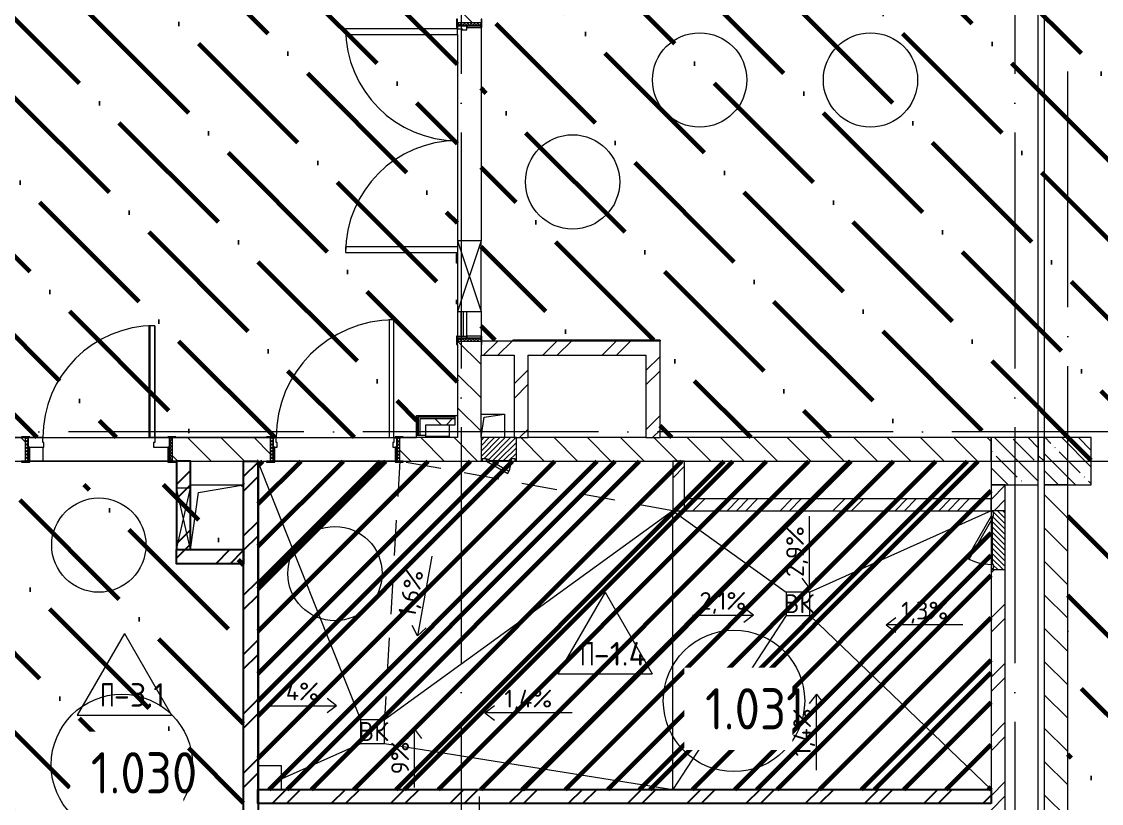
# Model space of a CAD drawing. Header units: millimetres. Extents: x -68946 to 288321, y -402657 to 324925.
# Drawn here: x 117458 to 126624, y 32872 to 39505 of the extents above; entities that cross this region are included whole.
import ezdxf

# ---------------------------------------------------------------- set-up
doc = ezdxf.new("R2010")
doc.units = ezdxf.units.MM
doc.linetypes.add('ADSK_Линия сетки', pattern=[2500, 2000, -250, 0, -250])
doc.linetypes.add('ADSK_Невидимые', pattern=[500, 300, -200])
for name, color, linetype, lineweight in [('3.4) ПТ-11       4 вып', 150, 'Continuous', 60), ('3.4) ПТ-2.15    4 вып', 200, 'Continuous', 60), ('4.4) Обесп. ЧНП-8 4 вып', 152, 'Continuous', 60), ('A-AREA-____-IDEN', 250, 'Continuous', 9), ('A-DETL-____-HDLN', 90, 'ADSK_Невидимые', 9), ('A-DETL-GENF-OTLN', 250, 'Continuous', 5), ('A-DOOR-____-IDEN', 31, 'Continuous', 9), ('A-DOOR-____-MCUT', 250, 'Continuous', 5), ('A-DOOR-____-OTLN', 250, 'Continuous', 5), ('A-DOOR-FRAM-MCUT', 31, 'Continuous', 5), ('A-DOOR-FRAM-OTLN', 31, 'Continuous', 5), ('A-DOOR-GLAZ-MCUT', 31, 'Continuous', 5), ('A-FLOR-____-IDEN', 11, 'Continuous', 9), ('A-FLOR-____-OTLN', 192, 'Continuous', 9), ('A-GENM-____-MCUT', 250, 'Continuous', 25), ('A-GENM-____-OTLN', 250, 'Continuous', 9), ('A-GLAZ-____-IDEN', 152, 'Continuous', 9), ('A-GLAZ-____-OTLN', 250, 'Continuous', 5), ('A-WALL-____-MCUT', 250, 'Continuous', 13), ('A-WALL-____-PATT', 250, 'Continuous', 13), ('A-WALL-FNSH-MCUT', 250, 'Continuous', 13), ('G-____-____-DIMS', 250, 'Continuous', 9), ('G-____-____-TEXT', 250, 'Continuous', 9), ('I-WALL-____-OTLN', 250, 'Continuous', 9), ('S-BEAM-____-OTLN', 12, 'Continuous', 9), ('S-COLS-____-MCUT', 250, 'Continuous', 25), ('S-COLS-____-OTLN', 250, 'Continuous', 9), ('S-GRID-____-OTLN', 250, 'Continuous', 9)]:
    doc.layers.add(name, color=color, linetype=linetype, lineweight=lineweight)
doc.styles.add('ISOCPEUR_1', font='isocpeur.ttf', dxfattribs={"width": 0.9, "height": 250})
doc.styles.add('ISOCPEUR_2', font='isocpeur.ttf', dxfattribs={"height": 160})
doc.styles.add('ISOCPEUR_3', font='isocpeur.ttf', dxfattribs={"height": 250})
doc.styles.add('ISOCPEUR_4', font='isocpeur.ttf', dxfattribs={"height": 300})
pattern_1 = [(45, (12287.9, -7e-12), (-251.4472, 251.4472), []), (45, (12287.9, 381), (-251.4472, 251.4472), [])]
pattern_2 = [(135, (12287.91, -0.0006), (-141.42136, -141.42136), [])]
pattern_3 = [(45, (12287.9, -0.0006), (-251.4472, 251.4472), []), (45, (12287.9, 381), (-251.4472, 251.4472), [])]
pattern_4 = [(135, (12287.91, -0.0006), (-142.5612, -142.5612), []), (135, (12430.48, -0.0006), (-142.5612, -142.5612), [252.016, -50.403, 3.353, -47.05])]
pattern_5 = [(45, (12287.9, -0.0006), (-224.5064, 224.5064), []), (45, (12367.3, -0.0006), (0, 449.0128), []), (45, (12208.54, -0.0006), (0, 449.0128), [])]
pattern_6 = [(45, (125, 0), (-22.6274, 22.6274), [])]

# ---------------------------------------------------------------- blocks, each defined once
blk = doc.blocks.new('Дверь_СКБ_1Ст_Внутренняя - Д-5л_1100x2100h_С_У МГН-41850691-АР1_Маркировочный план 1 этажа С2и3')
at = {"layer": 'A-DOOR-____-OTLN'}
h = blk.add_hatch(dxfattribs=at)
h.set_pattern_fill('FP_14', color=256, style=0, pattern_type=2)
h.set_pattern_definition([(135, (1751.41, 164.685), (-14.14214, -14.14214), []), (225, (1751.41, 164.685), (14.14214, -14.14214), [])])
h.paths.add_polyline_path([(562.5, -100), (562.5, -99.9), (562.5, 100), (537.5, 100), (537.5, -100), (562.5, -100)])
at = {"layer": 'A-DOOR-FRAM-OTLN'}
h = blk.add_hatch(dxfattribs=at)
h.set_pattern_fill('FP_15', color=256, style=0, pattern_type=2)
h.set_pattern_definition([(45, (-371.384, 164.685), (-14.1421, 14.1421), []), (135, (-371.384, 164.685), (-14.1421, -14.1421), [])])
h.paths.add_polyline_path([(-537.5, -100), (-512.5, -99.9), (-512.5, 100), (-537.5, 100), (-537.5, -100)])
at = {"layer": 'A-DOOR-____-MCUT'}
for p, q in [((512.5, 1100), (472.5, 1100)), ((472.5, 1100), (472.5, 100)), ((512.5, 100), (512.5, 1100)), ((472.5, 100), (512.5, 100))]:
    blk.add_line(p, q, dxfattribs=at)
at = {"layer": 'A-DOOR-____-OTLN'}
blk.add_arc((512.5, 100), 1000, 90, 180, dxfattribs=at)
at = {"layer": 'A-DOOR-FRAM-MCUT'}
for p, q in [((-497.5, 108), (-567.5, 108)), ((-567.5, 108), (-567.5, 100)), ((-567.5, 100), (-497.5, 100)), ((-512.5, 100), (-537.5, 100)), ((-537.5, 100), (-537.5, -100)), ((-487.5, 100), (-512.5, 100)), ((-512.5, 100), (-512.5, 20)), ((-512.5, -100), (-512.5, 100)), ((-497.5, 100), (-512.5, 100)), ((-512.5, 100), (-512.5, 99)), ((-512.5, 99), (-497.5, 99)), ((-497.5, 100), (-497.5, 108)), ((-497.5, 99), (-497.5, 100)), ((-487.5, 60), (-487.5, 100)), ((512.5, 100), (512.5, 60)), ((537.5, 100), (512.5, 100)), ((592.5, 108), (522.5, 108)), ((522.5, 108), (522.5, 100)), ((537.5, 100), (522.5, 100)), ((522.5, 100), (522.5, 99)), ((522.5, 100), (592.5, 100)), ((522.5, 99), (537.5, 99)), ((537.5, 20), (537.5, 100)), ((562.5, 100), (537.5, 100)), ((537.5, 100), (537.5, -100)), ((537.5, 99), (537.5, 100)), ((562.5, -100), (562.5, 100)), ((592.5, 100), (592.5, 108)), ((-512.5, 20), (-477.5, 20)), ((-497.5, 20), (-512.5, 20)), ((-512.5, 20), (-512.5, -100)), ((-497.5, -100), (-497.5, 20)), ((-477.5, 60), (-487.5, 60)), ((-477.5, 20), (-477.5, 60)), ((512.5, 60), (502.5, 60)), ((502.5, 60), (502.5, 20)), ((502.5, 20), (537.5, 20)), ((537.5, 20), (522.5, 20)), ((522.5, 20), (522.5, -100)), ((537.5, -100), (537.5, 20)), ((-497.5, -100), (-567.5, -100)), ((-567.5, -100), (-567.5, -108)), ((-567.5, -108), (-497.5, -108)), ((-537.5, -100), (-512.5, -100)), ((-512.5, -100), (-497.5, -100)), ((-497.5, -108), (-497.5, -100)), ((522.5, -100), (537.5, -100)), ((592.5, -100), (522.5, -100)), ((522.5, -100), (522.5, -108)), ((522.5, -108), (592.5, -108)), ((537.5, -100), (562.5, -100)), ((592.5, -108), (592.5, -100))]:
    blk.add_line(p, q, dxfattribs=at)
blk = doc.blocks.new('_Wn_-As_OpeningMEP_floor__Rectangular - _Wn_-As_OpeningMEP_floor__Rectangular-34704940-АР1_Маркировочный план 1 этажа С2и3')
at = {"layer": 'A-DETL-GENF-OTLN', "lineweight": 5}
for p, q in [((-158.7, 258.7), (225, 325)), ((-225, -225), (-158.7, 258.7))]:
    blk.add_line(p, q, dxfattribs=at)
blk = doc.blocks.new('_Wn_-As_OpeningMEP_floor__Rectangular - _Wn_-As_OpeningMEP_floor__Rectangular-32466825-АР1_Маркировочный план 1 этажа С2и3')
at = {"layer": 'A-DETL-GENF-OTLN', "lineweight": 5}
for p, q in [((-99.5, -46.9), (-73.2, 123.2)), ((-73.2, 123.2), (100, 150))]:
    blk.add_line(p, q, dxfattribs=at)
blk = doc.blocks.new('Дверь_СКБ_2Ст_Фрамуга2 - Н_ВВ-18_2700x2600h_Учебные помещения_Фрамуга справа 60 мин_-42055389-АР1_Маркировочный план 1 этажа С2и3')
at = {"layer": 'A-DOOR-____-OTLN'}
h = blk.add_hatch(dxfattribs=at)
h.set_pattern_fill('FP_158', color=256, style=0, pattern_type=2)
h.set_pattern_definition([(135, (951.411, 164.685), (-14.1421, -14.1421), []), (225, (951.411, 164.685), (14.1421, -14.1421), [])])
h.paths.add_polyline_path([(1337.5, 100), (1337.5, -100), (1362.5, -100), (1362.5, 100)])
at = {"layer": 'A-DOOR-FRAM-OTLN'}
h = blk.add_hatch(dxfattribs=at)
h.set_pattern_fill('FP_157', color=256, style=0, pattern_type=2)
h.set_pattern_definition([(45, (-1171.384, 164.685), (-14.1421, 14.1421), []), (135, (-1171.384, 164.685), (-14.1421, -14.1421), [])])
h.paths.add_polyline_path([(-1337.5, 83.1), (-1337.5, -100), (-1312.5, -100), (-1312.5, 100), (-1337.5, 100)])
at = {"layer": 'A-DOOR-____-MCUT'}
for p, q in [((-587.5, 1050), (-587.5, 100)), ((-537.5, 1050), (-587.5, 1050)), ((-537.5, 100), (-537.5, 1050)), ((1312.5, 1050), (1262.5, 1050)), ((1262.5, 1050), (1262.5, 100)), ((1312.5, 100), (1312.5, 1050)), ((1262.5, 100), (1312.5, 100))]:
    blk.add_line(p, q, dxfattribs=at)
at = {"layer": 'A-DOOR-____-OTLN'}
for centre, start, end in [((-587.5, 100), 0, 90), ((1312.5, 100), 90, 180)]:
    blk.add_arc(centre, 950, start, end, dxfattribs=at)
at = {"layer": 'A-DOOR-FRAM-MCUT'}
for p, q in [((-1297.5, 108), (-1367.5, 108)), ((-1367.5, 108), (-1367.5, 100)), ((-1367.5, 100), (-1297.5, 100)), ((-1312.5, 100), (-1337.5, 100)), ((-1337.5, 100), (-1337.5, -100)), ((-1312.5, 100), (-1312.5, 20)), ((-1087.5, 100), (-1312.5, 100)), ((-1312.5, -100), (-1312.5, 100)), ((-1297.5, 100), (-1297.5, 108)), ((-1297.5, 100), (-1297.5, 20)), ((-677.5, 100), (-677.5, 108)), ((-677.5, 108), (-607.5, 108)), ((-667.5, 108), (-597.5, 108)), ((-667.5, 100), (-667.5, 108)), ((-607.5, 108), (-607.5, 100)), ((-597.5, 108), (-597.5, 100)), ((1312.5, 100), (1312.5, 60)), ((1337.5, 100), (1312.5, 100)), ((1392.5, 108), (1322.5, 108)), ((1322.5, 108), (1322.5, 100)), ((1322.5, 100), (1392.5, 100)), ((1337.5, 20), (1337.5, 100)), ((1362.5, 100), (1337.5, 100)), ((1337.5, 100), (1337.5, -100)), ((1362.5, -100), (1362.5, 100)), ((1392.5, 100), (1392.5, 108)), ((-1312.5, 20), (-1087.5, 20)), ((-1297.5, 20), (-1312.5, 20)), ((-1312.5, 20), (-1312.5, -100)), ((-1297.5, -100), (-1297.5, 20)), ((1312.5, 60), (1302.5, 60)), ((1302.5, 60), (1302.5, 20)), ((1302.5, 20), (1337.5, 20)), ((1337.5, 20), (1322.5, 20)), ((1322.5, 20), (1322.5, -100)), ((1337.5, -100), (1337.5, 20)), ((-1297.5, -100), (-1367.5, -100)), ((-1367.5, -100), (-1367.5, -108)), ((-1367.5, -108), (-1297.5, -108)), ((-1337.5, -100), (-1312.5, -100)), ((-1312.5, -100), (-1297.5, -100)), ((-1297.5, -108), (-1297.5, -100)), ((1322.5, -100), (1337.5, -100)), ((1392.5, -100), (1322.5, -100)), ((1322.5, -100), (1322.5, -108)), ((1322.5, -108), (1392.5, -108)), ((1337.5, -100), (1362.5, -100)), ((1392.5, -108), (1392.5, -100))]:
    blk.add_line(p, q, dxfattribs=at)
at = {"layer": 'A-DOOR-GLAZ-MCUT'}
for p, q in [((-1297.5, 70), (-1087.5, 70)), ((-1297.5, 50), (-1087.5, 50))]:
    blk.add_line(p, q, dxfattribs=at)
blk = doc.blocks.new('ASML_АР_ЭП_Уголок - ЭП_Уголок-36943830-АР1_Маркировочный план 1 этажа С2и3')
at = {"layer": 'S-BEAM-____-OTLN', "lineweight": 5}
for p, q in [((-625, 0), (-625, 6)), ((-625, 0), (625, 0)), ((625, 6), (625, 0))]:
    blk.add_line(p, q, dxfattribs=at)
blk = doc.blocks.new('_Wn_-As_OpeningMEP_wall__Rectangular - _Wn_-As_OpeningMEP_wall__Rectangular-40873427-АР1_Маркировочный план 1 этажа С2и3')
at = {"layer": 'A-DETL-GENF-OTLN', "lineweight": 5}
for p, q in [((260, -60), (-260, 60)), ((260, 60), (-260, -60)), ((-260, 60), (-260, -60)), ((260, 60), (-260, 60)), ((-260, 60), (-260, -60)), ((260, -60), (260, 60)), ((260, -60), (260, 60)), ((-260, -60), (260, -60))]:
    blk.add_line(p, q, dxfattribs=at)
blk = doc.blocks.new('_Wn_-As_OpeningMEP_wall__Rectangular - _Wn_-As_OpeningMEP_wall__Rectangular-35710610-АР1_Маркировочный план 1 этажа С2и3')
at = {"layer": 'A-DETL-GENF-OTLN', "lineweight": 5}
for p, q in [((300, -100), (-300, 100)), ((300, 100), (-300, -100)), ((-300, 100), (-300, -100)), ((300, 100), (-300, 100)), ((-300, 100), (-300, -100)), ((300, -100), (300, 100)), ((300, -100), (300, 100)), ((-300, -100), (300, -100))]:
    blk.add_line(p, q, dxfattribs=at)
blk = doc.blocks.new('Дверь_СКБ_1Ст_Фрамуга1 - Н_ВВ-25_1250x2600h_Дверь для буллинга-42567697-АР1_Маркировочный план 1 этажа С2и3')
at = {"layer": 'A-DOOR-____-OTLN'}
h = blk.add_hatch(dxfattribs=at)
h.set_pattern_fill('FP_10', color=256, style=0, pattern_type=2)
h.set_pattern_definition([(135, (1676.41, 164.685), (-14.14214, -14.14214), []), (225, (1676.41, 164.685), (14.14214, -14.14214), [])])
h.paths.add_polyline_path([(629.8, -100), (637.5, -100), (637.5, 100), (612.5, 100), (612.5, -100)])
at = {"layer": 'A-DOOR-FRAM-OTLN'}
h = blk.add_hatch(dxfattribs=at)
h.set_pattern_fill('FP_11', color=256, style=0, pattern_type=2)
h.set_pattern_definition([(45, (-446.384, 164.685), (-14.1421, 14.1421), []), (135, (-446.384, 164.685), (-14.1421, -14.1421), [])])
h.paths.add_polyline_path([(-587.5, -100), (-587.5, 100), (-612.5, 100), (-612.5, -100)])
at = {"layer": 'A-DOOR-____-MCUT'}
for p, q in [((487.5, 1050), (437.5, 1050)), ((437.5, 1050), (437.5, 100)), ((487.5, 1050), (447.5, 1050)), ((447.5, 100), (447.5, 1050)), ((487.5, 100), (487.5, 1050)), ((487.5, 1050), (487.5, 100)), ((437.5, 100), (487.5, 100)), ((487.5, 100), (447.5, 100))]:
    blk.add_line(p, q, dxfattribs=at)
at = {"layer": 'A-DOOR-____-OTLN'}
blk.add_arc((487.5, 100), 950, 90, 180, dxfattribs=at)
at = {"layer": 'A-DOOR-FRAM-MCUT'}
for p, q in [((-572.5, 108), (-642.5, 108)), ((-642.5, 108), (-642.5, 100)), ((-642.5, 100), (-572.5, 100)), ((-587.5, 100), (-612.5, 100)), ((-612.5, 100), (-612.5, -100)), ((-462.5, 100), (-587.5, 100)), ((-587.5, 100), (-587.5, 20)), ((-587.5, -100), (-587.5, 100)), ((-572.5, 100), (-572.5, 108)), ((-462.5, 60), (-462.5, 100)), ((487.5, 100), (487.5, 60)), ((612.5, 100), (487.5, 100)), ((667.5, 108), (597.5, 108)), ((597.5, 108), (597.5, 100)), ((597.5, 100), (667.5, 100)), ((612.5, 20), (612.5, 100)), ((637.5, 100), (612.5, 100)), ((612.5, 100), (612.5, -100)), ((637.5, -100), (637.5, 100)), ((667.5, 100), (667.5, 108)), ((-587.5, 20), (-452.5, 20)), ((-572.5, 20), (-587.5, 20)), ((-587.5, 20), (-587.5, -100)), ((-572.5, -100), (-572.5, 20)), ((-452.5, 60), (-462.5, 60)), ((-452.5, 20), (-452.5, 60)), ((487.5, 60), (477.5, 60)), ((477.5, 60), (477.5, 20)), ((477.5, 20), (612.5, 20)), ((612.5, 20), (597.5, 20)), ((597.5, 20), (597.5, -100)), ((612.5, -100), (612.5, 20)), ((-572.5, -100), (-642.5, -100)), ((-642.5, -100), (-642.5, -108)), ((-642.5, -108), (-572.5, -108)), ((-612.5, -100), (-587.5, -100)), ((-587.5, -100), (-572.5, -100)), ((-572.5, -108), (-572.5, -100)), ((597.5, -100), (612.5, -100)), ((667.5, -100), (597.5, -100)), ((597.5, -100), (597.5, -108)), ((597.5, -108), (667.5, -108)), ((612.5, -100), (637.5, -100)), ((667.5, -108), (667.5, -100))]:
    blk.add_line(p, q, dxfattribs=at)
blk = doc.blocks.new('АР_Люк - ЛРС_ВК_300х400_внутренний_RAL 9003-42726939-АР1_Маркировочный план 1 этажа С2и3')
at = {"layer": 'A-DOOR-____-OTLN'}
h = blk.add_hatch(dxfattribs=at)
h.set_pattern_fill('FP_148', color=256, style=0, pattern_type=2)
h.set_pattern_definition(pattern_6)
h.paths.add_polyline_path([(20, 100), (20, 80), (-15, 80), (-15, 100), (-25, 99.9), (-25, -100), (275, -100), (275, 100), (265, 99.9), (265, 80), (230, 80), (230, 99.9), (220, 82.7), (190, 100), (38.1, 100)])
at = {"layer": 'A-DETL-GENF-OTLN', "lineweight": 5}
for p, q in [((275, 100), (-25, 100)), ((-25, 100), (-25, -100)), ((275, -100), (275, 100)), ((-25, -100), (275, -100))]:
    blk.add_line(p, q, dxfattribs=at)
at = {"layer": 'A-DOOR-____-MCUT', "lineweight": 5}
for p, q in [((48.1, 205), (38.1, 187.7)), ((38.1, 187.7), (220, 82.7)), ((230, 100), (48.1, 205)), ((20, 100), (-15, 100)), ((-15, 100), (-15, 80)), ((20, 80), (20, 100)), ((220, 82.7), (230, 100)), ((265, 100), (230, 100)), ((230, 100), (230, 80)), ((265, 80), (265, 100)), ((-15, 80), (20, 80)), ((230, 80), (265, 80))]:
    blk.add_line(p, q, dxfattribs=at)
blk.add_arc((230, 100), 210, 150, 180, dxfattribs=at)
at = {"layer": 'A-DOOR-____-OTLN'}
blk.add_line((230, 100), (48.1, 205), dxfattribs=at)
blk = doc.blocks.new('ASML_АР_Отделка Люка - ВО Отделка люков_Грунтовка 0_Шпатлевка 0_Окраска 0_0-42467640-АР1_Маркировочный план 1 этажа С2и3')
at = {"layer": 'A-GENM-____-MCUT', "lineweight": 5}
for p, q in [((-140, 3), (-150, 3)), ((-150, 3), (-150, 0)), ((65, 3), (-105, 3)), ((150, 3), (140, 3)), ((150, 0), (150, 3)), ((-150, 0), (-140, 0)), ((-105, 0), (70.2, 0)), ((103.3, 0), (105, 0)), ((140, 0), (150, 0))]:
    blk.add_line(p, q, dxfattribs=at)
blk = doc.blocks.new('АР_Люк - ЛРС_ВК_500х400_наружный_NCS S 1000-N-42727084-АР1_Маркировочный план 1 этажа С2и3')
at = {"layer": 'A-DOOR-____-OTLN'}
h = blk.add_hatch(dxfattribs=at)
h.set_pattern_fill('FP_148', color=256, style=0, pattern_type=2)
h.set_pattern_definition(pattern_6)
h.paths.add_polyline_path([(-125, -60), (375, -60), (374.9, 60), (365, 60), (365, 40), (330, 40), (330, 60), (320, 42.7), (290, 60), (-80, 60), (-80, 40), (-115, 40), (-115, 60), (-125, 60), (-125, 40)])
at = {"layer": 'A-DETL-GENF-OTLN', "lineweight": 5}
for p, q in [((375, 60), (-125, 60)), ((-125, 60), (-125, -60)), ((375, -60), (375, 60)), ((-125, -60), (375, -60))]:
    blk.add_line(p, q, dxfattribs=at)
at = {"layer": 'A-DOOR-____-MCUT', "lineweight": 5}
for p, q in [((-25.1, 265), (-35.1, 247.7)), ((-35.1, 247.7), (320, 42.7)), ((330, 60), (-25.1, 265)), ((-80, 60), (-115, 60)), ((-115, 60), (-115, 40)), ((-115, 40), (-80, 40)), ((-80, 40), (-80, 60)), ((320, 42.7), (330, 60)), ((365, 60), (330, 60)), ((330, 60), (330, 40)), ((330, 40), (365, 40)), ((365, 40), (365, 60))]:
    blk.add_line(p, q, dxfattribs=at)
blk.add_arc((330, 60), 410, 150, 180, dxfattribs=at)
at = {"layer": 'A-DOOR-____-OTLN'}
blk.add_line((330, 60), (-25.1, 265), dxfattribs=at)
blk = doc.blocks.new('ASML_АР_Отделка Люка - ВО Отделка люков_Грунтовка 0_Шпатлевка 0_Окраска 0_0-42722003-АР1_Маркировочный план 1 этажа С2и3')
at = {"layer": 'A-GENM-____-MCUT', "lineweight": 5}
for p, q in [((-240, 3), (-250, 3)), ((-250, 3), (-250, 0)), ((177.1, 3), (-205, 3)), ((205, 3), (201, 3)), ((250, 3), (240, 3)), ((250, 0), (250, 3)), ((-250, 0), (-240, 0)), ((-205, 0), (182.3, 0)), ((199.2, 0), (205, 0)), ((240, 0), (250, 0))]:
    blk.add_line(p, q, dxfattribs=at)
blk = doc.blocks.new('AAR_СКБ_Марка_Помещения_мал - Номер-28977439-АР1_Маркировочный план 1 этажа С2и3')
at = {"layer": 'A-AREA-____-IDEN'}
blk.add_circle((-0.028, 0), 3, dxfattribs=at)
blk = doc.blocks.new('AAR_СКБ_Марка_Перекрытия - Марка пола-17325028-АР1_Маркировочный план 1 этажа С2и3')
at = {"layer": 'A-FLOR-____-IDEN'}
for p, q in [((0, 6.932), (-4.002, 0)), ((0, 6.932), (4.002, 0)), ((-4.002, 0), (4.002, 0))]:
    blk.add_line(p, q, dxfattribs=at)
blk = doc.blocks.new('ADSK_Марка_Дверь - Типоразмер_ADSK_Марка-30565456-АР1_Маркировочный план 1 этажа С2и3')
at = {"layer": 'A-DOOR-____-IDEN'}
blk.add_circle((0, 0), 4, dxfattribs=at)

msp = doc.modelspace()

# ---------------------------------------------------------------- hatches: boundary and pattern name
h = msp.add_hatch()
h.set_pattern_fill('FP_4', color=256, style=0, pattern_type=2)
h.set_pattern_definition(pattern_1)
h.paths.add_polyline_path([(118892.9138, 34904.9409), (118892.9138, 35774.9409), (118772.9138, 35774.9409), (118772.9138, 34904.9409)])
h = msp.add_hatch()
h.set_pattern_fill('FP_4', color=256, style=0, pattern_type=2)
h.set_pattern_definition(pattern_1)
h.paths.add_polyline_path([(119342.9138, 26225.0006), (119462.9138, 26225.0006), (119462.9138, 30000), (119342.9138, 30000), (119342.9138, 26245.0006)])
h.paths.add_polyline_path([(119342.9138, 31100), (119462.9138, 31100), (119462.9138, 35774.9409), (119342.9138, 35774.9409), (119342.9138, 31106.3392)])
h = msp.add_hatch()
h.set_pattern_fill('FP_4', color=256, style=0, pattern_type=2)
h.set_pattern_definition(pattern_3)
h.paths.add_polyline_path([(119342.9138, 26225), (119462.9138, 26225), (119462.9138, 29999.9994), (119342.9138, 29999.9994), (119342.9138, 26499.328)])
h.paths.add_polyline_path([(119462.9138, 31099.9994), (119462.9138, 35774.9403), (119342.9138, 35774.9403), (119342.9138, 31099.9994)])
h = msp.add_hatch()
h.set_pattern_fill('FP_4', color=256, style=0, pattern_type=2)
h.set_pattern_definition(pattern_1)
h.paths.add_polyline_path([(119342.9138, 34904.9409), (119342.9138, 35024.9409), (118892.9138, 35024.9409), (118892.9138, 34904.9409)])
h = msp.add_hatch()
h.set_pattern_fill('FP_4', color=256, style=0, pattern_type=2)
h.set_pattern_definition([(45, (12288.03, 3.4), (-251.4472, 251.4472), []), (45, (12288.03, 384.4), (-251.4472, 251.4472), [])])
h.paths.add_polyline_path([(125420.6975, 32873.3883), (125688.0339, 32873.3883), (125688.0339, 32993.3883), (119463.0333, 32993.3883), (119463.0333, 32873.3883), (124049.7765, 32873.3883)])
at = {"layer": '3.4) ПТ-11       4 вып'}
h = msp.add_hatch(dxfattribs=at)
h.set_pattern_fill('ANSI31', color=256, scale=222)
h.paths.add_polyline_path([(119467.2118, 32989.9994), (125687.8919, 32989.9994), (125687.8919, 35774.9403), (119467.2118, 35774.9403)])
at = {"layer": '3.4) ПТ-2.15    4 вып'}
h = msp.add_hatch(dxfattribs=at)
h.set_pattern_fill('ANSI36', color=256, scale=150, angle=90)
h.paths.add_polyline_path([(130987.8919, 45325), (148787.9138, 45325), (148787.9138, 49050.0006), (127612.9138, 49050.0006), (127612.9138, 45525), (124352.9138, 45525), (124352.9138, 43325.1926), (127612.9138, 43325.1926), (127612.9138, 39775.023), (121357.9147, 39775.023), (121357.9147, 36800.9403), (122877.9144, 36800.9403), (122877.9144, 35974.9403), (126337.9144, 35974.9403), (126337.9144, 24349.9994), (130987.8919, 24349.9994), (130987.8919, 34875), (130607.9138, 34875), (130607.9138, 36475), (130987.8919, 36475), (130987.8919, 39775.023)])
h = msp.add_hatch(dxfattribs=at)
h.set_pattern_fill('ANSI36', color=256, scale=150, angle=90)
h.paths.add_polyline_path([(121157.9147, 39775.023), (99987.9138, 39775.023), (99987.9138, 36424.9994), (109188.0332, 36424.9994), (109188.0332, 36424.9403), (109187.8919, 36424.9403), (109187.8919, 35775), (111757.9138, 35775), (111757.9138, 36424.9403), (113567.9138, 36424.9403), (113567.9138, 36099.9994), (117187.9144, 36099.9994), (117187.9144, 35974.9403), (120812.9147, 35974.9403), (120812.9147, 36159.9403), (121157.9147, 36159.9403), (121157.9147, 36424.9403)])
h = msp.add_hatch(dxfattribs=at)
h.set_pattern_fill('ANSI36', color=256, scale=150, angle=90)
h.paths.add_polyline_path([(119342.9138, 35574.9994), (117187.9144, 35574.9994), (117187.9144, 26225), (119342.9138, 26225)])
at = {"layer": '4.4) Обесп. ЧНП-8 4 вып'}
h = msp.add_hatch(dxfattribs=at)
h.set_pattern_fill('ANSI31', color=256, scale=80)
h.paths.add_polyline_path([(119467.2118, 32989.9994), (125687.8919, 32989.9994), (125687.8919, 35774.9403), (119467.2118, 35774.9403)])
at = {"layer": 'A-WALL-____-PATT', "lineweight": 15, "true_color": 0x000000}
h = msp.add_hatch(dxfattribs=at)
h.set_pattern_fill('FP_2', color=18, style=0, pattern_type=2)
h.set_pattern_definition(pattern_2)
h.paths.add_polyline_path([(121357.4301, 35974.9403), (121357.9147, 35974.9696), (121357.9147, 36794.9403), (121157.9147, 36794.9403), (121157.9147, 35974.9403)])
h.paths.add_polyline_path([(121237.9147, 39494.9403), (121357.9147, 39494.9403), (121357.8978, 39774.9994), (121157.9147, 39774.9661), (121157.9147, 39494.9403)])
h = msp.add_hatch(dxfattribs=at)
h.set_pattern_fill('FP_4', color=18, style=0, pattern_type=2)
h.set_pattern_definition(pattern_3)
h.paths.add_polyline_path([(121357.9147, 36674.9403), (122757.9144, 36674.9403), (122757.9144, 36794.9403), (121365.9147, 36794.9403), (121365.9147, 36764.9403), (121357.9147, 36764.9403), (121357.9147, 36749.5836)])
h = msp.add_hatch(dxfattribs=at)
h.set_pattern_fill('FP_4', color=18, style=0, pattern_type=2)
h.set_pattern_definition(pattern_3)
h.paths.add_polyline_path([(122877.9144, 35974.9403), (122877.9144, 36794.9403), (122757.9144, 36794.9403), (122757.9144, 35974.9403)])
h = msp.add_hatch(dxfattribs=at)
h.set_pattern_fill('FP_4', color=18, style=0, pattern_type=2)
h.set_pattern_definition(pattern_3)
h.paths.add_polyline_path([(121757.9144, 35974.9403), (121757.9144, 36674.9403), (121637.9144, 36674.9403), (121637.9144, 35974.9403), (121657.9147, 35974.9403)])
h = msp.add_hatch(dxfattribs=at)
h.set_pattern_fill('FP_83', color=18, style=0, pattern_type=2)
h.set_pattern_definition([(45, (12287.91, -0.0006), (-141.42136, 141.42136), []), (135, (12287.91, -0.0006), (-141.42136, -141.42136), [])])
h.paths.add_polyline_path([(121087.9138, 36084.9403), (121137.9147, 36084.9403), (121137.9147, 36134.9403), (120887.9147, 36134.9403), (120887.9147, 36084.9405)])
h = msp.add_hatch(dxfattribs=at)
h.set_pattern_fill('FP_2', color=18, style=0, pattern_type=2)
h.set_pattern_definition(pattern_2)
h.paths.add_polyline_path([(118892.9138, 35774.9403), (119567.9597, 35775), (119567.9597, 35974.9403), (118737.9138, 35974.9403), (118737.9138, 35774.9403), (118772.9138, 35774.9403)])
h.paths.add_polyline_path([(117387.9144, 35774.9403), (117487.9138, 35774.9403), (117487.9138, 35974.9403), (117387.8919, 35974.9403), (117387.8919, 35774.9403)])
h.paths.add_polyline_path([(126137.8919, 35774.9403), (126137.8919, 35974.9403), (126087.8919, 35974.9403), (126087.8919, 35774.9403), (126119.4701, 35774.9403)])
h.paths.add_polyline_path([(125444.5413, 35774.9403), (125687.8919, 35774.9403), (125687.8919, 35974.9403), (121657.9147, 35974.9403), (121657.9147, 35774.9403), (125212.8919, 35774.9403)])
h.paths.add_polyline_path([(120857.3518, 35774.9403), (121357.9147, 35775), (121357.4301, 35974.9403), (120667.9597, 35974.9403), (120668.2887, 35774.9403), (120808.5414, 35774.9403)])
h = msp.add_hatch(dxfattribs=at)
h.set_pattern_fill('FP_4', color=18, style=0, pattern_type=2)
h.set_pattern_definition(pattern_3)
h.paths.add_polyline_path([(118892.9138, 34904.9403), (118892.8876, 35024.9403), (118772.9138, 35024.9403), (118772.9138, 34904.9403), (118787.1507, 34904.9403)])
h.paths.add_polyline_path([(118892.9138, 35544.9403), (118892.9138, 35774.9403), (118772.9138, 35774.9403), (118772.9138, 35544.9403), (118871.8196, 35544.9403)])
h = msp.add_hatch(dxfattribs=at)
h.set_pattern_fill('FP_5', color=18, style=0, pattern_type=2)
h.set_pattern_definition(pattern_5)
h.paths.add_polyline_path([(122984.4066, 35354.9403), (123084.4066, 35354.9403), (123084.4066, 35774.9403), (122984.4066, 35774.9403)])
h = msp.add_hatch(dxfattribs=at)
h.set_pattern_fill('FP_4', color=18, style=0, pattern_type=2)
h.set_pattern_definition(pattern_3)
h.paths.add_polyline_path([(125807.9144, 19424.9994), (125807.9144, 22424.9994), (125687.9144, 22424.9994), (125687.9144, 19424.9994)])
h.paths.add_polyline_path([(125687.9144, 22824.9994), (125807.9143, 22825), (125807.9144, 23664.9994), (125687.9144, 23664.9994), (125687.9144, 22953.0468)])
h.paths.add_polyline_path([(125687.9144, 24164.9994), (125807.9144, 24164.9994), (125807.9144, 27624.9994), (125687.9144, 27624.9994), (125687.9144, 24779.9994)])
h.paths.add_polyline_path([(125687.9144, 28524.9994), (125807.9144, 28524.9994), (125807.9144, 32324.9994), (125687.9144, 32324.9678), (125687.9144, 28559.9994)])
h.paths.add_polyline_path([(125756.261, 32724.9994), (125807.9144, 32724.9994), (125807.9144, 34855), (125687.9144, 34855), (125687.9144, 32724.9994), (125725.2662, 32724.9994)])
h.paths.add_polyline_path([(125697.9144, 35355), (125807.9144, 35355), (125807.9141, 35574.9994), (125687.9144, 35574.9994), (125687.9144, 35355), (125694.9144, 35355)])
h = msp.add_hatch(dxfattribs=at)
h.set_pattern_fill('FP_2', color=18, style=0, pattern_type=2)
h.set_pattern_definition(pattern_2)
h.paths.add_polyline_path([(126330.9144, 19924.9994), (126337.9144, 19924.9994), (126337.9144, 22424.9994), (126137.9144, 22424.9994), (126137.9144, 19924.9994), (126327.9144, 19924.9994)])
h.paths.add_polyline_path([(126276.3634, 22824.9994), (126337.9144, 22824.9994), (126337.9144, 28124.9993), (126137.9144, 28124.9994), (126137.9144, 22824.9994)])
h.paths.add_polyline_path([(126337.9144, 28524.9994), (126337.9144, 31824.9403), (126137.9144, 31824.9403), (126137.9144, 28524.9994), (126312.4387, 28524.9994)])
h.paths.add_polyline_path([(126137.9144, 32724.9994), (126337.9144, 32724.9994), (126337.9144, 35574.9994), (126137.9144, 35574.9994), (126137.9144, 33216.6433)])
h = msp.add_hatch(dxfattribs=at)
h.set_pattern_fill('FP_5', color=18, style=0, pattern_type=2)
h.set_pattern_definition(pattern_5)
h.paths.add_polyline_path([(125687.8919, 35354.9403), (125687.8919, 35454.9403), (123084.4066, 35454.9403), (123084.4066, 35354.9403), (125662.9138, 35354.9403)])
at = {"layer": 'S-COLS-____-OTLN', "lineweight": 5, "true_color": 0x000000}
h = msp.add_hatch(dxfattribs=at)
h.set_pattern_fill('FP_1', color=18, style=0, pattern_type=2)
h.set_pattern_definition(pattern_4)
h.paths.add_polyline_path([(125955.6645, 35574.9994), (126087.8919, 35574.9994), (126087.8919, 35974.9994), (125687.8919, 35974.9403), (125687.8919, 35574.9994)])
h = msp.add_hatch(dxfattribs=at)
h.set_pattern_fill('FP_1', color=18, style=0, pattern_type=2)
h.set_pattern_definition(pattern_4)
h.paths.add_polyline_path([(126137.8919, 35574.9994), (126537.8919, 35574.9994), (126537.8919, 35974.9994), (126137.8919, 35974.9403)])

# ---------------------------------------------------------------- linework, layer by layer
for points in [[(118772.9138, 35024.9409), (118892.9138, 35024.9409), (118892.9138, 35774.9409), (118772.9138, 35774.9409)], [(119342.9138, 35774.9409), (119467.2118, 35774.9409), (119467.2118, 26449.2651), (119342.9138, 26449.2651)], [(119342.9138, 34904.9409), (118772.9138, 34904.9409), (118772.9138, 35024.9409), (119342.9138, 35024.9409)], [(125687.9144, 32869.9994), (119462.9138, 32869.9994), (119462.9138, 32989.9994), (125687.9144, 32989.9994)]]:
    msp.add_lwpolyline(points, close=True)
at = {"layer": 'A-DETL-____-HDLN', "color": 18, "true_color": 0x000000}
for p, q in [((120667.9597, 35775), (120537.9147, 33580.0004)), ((122984.4066, 35354.9403), (120667.9597, 35775))]:
    msp.add_line(p, q, dxfattribs=at)
at = {"layer": 'A-FLOR-____-OTLN', "color": 18, "lineweight": 5, "true_color": 0x000000}
for p, q in [((126087.8919, 35974.9994), (126087.8919, 39774.9994)), ((126137.8919, 39774.9994), (126137.8919, 35974.9994)), ((121157.9147, 39394.9403), (121157.9147, 37644.9403)), ((121157.9147, 37044.9403), (121157.9147, 36834.9403)), ((120809.9147, 35974.9994), (120809.9147, 36162.9403)), ((120809.9147, 36162.9403), (121157.9147, 36162.9403)), ((121357.9147, 36174.9696), (121557.4401, 36174.9696)), ((121557.4401, 36174.9696), (121557.4401, 35974.9696)), ((121087.9138, 36084.9403), (121087.9138, 35984.9403)), ((117387.8919, 35974.9994), (117457.9138, 35974.9994)), ((117527.9138, 35974.9994), (118537.9138, 35974.9994)), ((118587.9138, 35974.9994), (118697.9138, 35974.9994)), ((118767.9138, 35974.9994), (119537.9597, 35974.9994)), ((119607.9597, 35974.9994), (120577.9597, 35974.9994)), ((119617.9597, 35974.9403), (120577.9597, 35974.9403)), ((120617.9597, 35974.9994), (120627.9597, 35974.9994)), ((120697.9597, 35974.9994), (120809.9147, 35974.9994)), ((120887.9138, 35984.9403), (120887.9138, 35994.9403)), ((121087.9138, 35984.9403), (120887.9138, 35984.9403)), ((117637.9138, 35894.9403), (117637.9138, 35774.9403)), ((117637.9138, 35774.9403), (117527.9138, 35774.9403)), ((118892.9138, 35574.9702), (119342.9138, 35574.9702)), ((126087.8919, 32724.9994), (126087.8919, 35574.9994)), ((124147.9987, 34664.8977), (123947.9987, 34664.8977)), ((123947.9987, 34664.8977), (123947.9987, 34464.8977)), ((124147.9987, 34464.8977), (124147.9987, 34664.8977)), ((123947.9987, 34464.8977), (124147.9987, 34464.8977)), ((120337.9147, 33380.0004), (120337.9147, 33580.0004)), ((120537.9147, 33580.0004), (120337.9147, 33580.0004)), ((120537.9147, 33380.0004), (120537.9147, 33580.0004)), ((120337.9147, 33380.0004), (120537.9147, 33380.0004)), ((119662.9138, 33189.9994), (119462.9138, 33189.9994)), ((119662.9138, 32989.9994), (119662.9138, 33189.9994))]:
    msp.add_line(p, q, dxfattribs=at)
at = {"layer": 'A-FLOR-____-OTLN', "color": 18, "true_color": 0x000000}
for p, q in [((120337.9147, 33580.0004), (119462.9376, 35774.9403)), ((119607.9597, 35775), (120627.9597, 35775)), ((122984.4066, 35354.9403), (120537.9147, 33580.0004)), ((122984.4066, 32989.9994), (122984.4066, 35354.9403)), ((122984.4066, 35354.9403), (123947.9987, 34664.8977)), ((125687.8919, 35354.9403), (124147.9987, 34664.8977)), ((123947.9987, 34464.8977), (122984.4066, 32989.9994)), ((124147.9987, 34464.8977), (125687.8919, 32989.9994)), ((119662.9138, 33079.1424), (120337.9147, 33380.0004)), ((120537.9147, 33380.0004), (122984.4066, 32989.9994))]:
    msp.add_line(p, q, dxfattribs=at)
at = {"layer": 'A-GLAZ-____-IDEN', "color": 18, "lineweight": 15, "true_color": 0x000000}
msp.add_line((121342.9138, 32929.9994), (121342.9138, 32635.3574), dxfattribs=at)
at = {"layer": 'A-WALL-____-MCUT', "color": 18, "lineweight": 15, "true_color": 0x000000}
for p, q in [((121157.9147, 36764.9403), (121157.9147, 35974.9403)), ((121357.9147, 36764.9403), (121357.9147, 36674.9403)), ((122877.9144, 36794.9403), (121365.9147, 36794.9403)), ((122877.9144, 35974.9403), (122877.9144, 36794.9403)), ((121357.9147, 36674.9403), (121637.9144, 36674.9403)), ((121357.9147, 35974.9403), (121357.9147, 36674.9403)), ((121637.9144, 36674.9403), (121637.9144, 35974.9403)), ((121757.9144, 36674.9403), (122757.9144, 36674.9403)), ((121757.9144, 35974.9403), (121757.9144, 36674.9403)), ((122757.9144, 36674.9403), (122757.9144, 35974.9403)), ((120825.4147, 36147.4403), (120825.4147, 35994.9403)), ((121137.9147, 36147.4403), (120825.4147, 36147.4403)), ((120837.9147, 36134.9403), (120837.9147, 35994.9403)), ((121137.9147, 36134.9403), (120837.9147, 36134.9403)), ((121137.9147, 36084.9403), (121137.9147, 36134.9403)), ((120887.9147, 35994.9403), (120887.9147, 36084.9403)), ((120887.9147, 36084.9403), (121137.9147, 36084.9403)), ((117457.9138, 35974.9403), (117387.8919, 35974.9403)), ((119537.9597, 35974.9403), (118767.9138, 35974.9403)), ((121157.9147, 35974.9403), (120697.9597, 35974.9403)), ((120837.9147, 35994.9403), (120887.9147, 35994.9403)), ((121637.9144, 35974.9403), (121357.9147, 35974.9403)), ((121637.9144, 35974.9403), (121757.9144, 35974.9403)), ((122757.9144, 35974.9403), (121757.9144, 35974.9403)), ((122757.9144, 35974.9403), (122877.9144, 35974.9403)), ((125687.8919, 35974.9403), (122877.9144, 35974.9403)), ((125687.8919, 35774.9403), (125687.8919, 35974.9403)), ((126137.9144, 35974.9403), (126087.8919, 35974.9403)), ((126087.8919, 35974.9403), (126087.8919, 35774.9403)), ((126137.9144, 35774.9403), (126137.9144, 35974.9403)), ((117387.8919, 35774.9403), (117457.9138, 35774.9403)), ((118767.9138, 35774.9403), (118772.9138, 35774.9403)), ((118772.9138, 35774.9403), (118772.9138, 35544.9403)), ((118892.9138, 35774.9403), (118772.9138, 35774.9403)), ((118892.9138, 35774.9403), (119342.9138, 35774.9403)), ((118892.9138, 35544.9403), (118892.9138, 35774.9403)), ((119342.9138, 35774.9403), (119342.9138, 35024.9403)), ((119462.9138, 35774.9403), (119342.9138, 35774.9403)), ((119462.9138, 35774.9403), (119537.9597, 35774.9403)), ((119462.9138, 32989.9994), (119462.9138, 35774.9403)), ((120697.9597, 35774.9403), (121357.9147, 35774.9403)), ((121657.9147, 35774.9403), (125687.8919, 35774.9403)), ((123084.4066, 35775), (122984.4066, 35775)), ((122984.4066, 35775), (122984.4066, 35354.9403)), ((123084.4066, 35354.9403), (123084.4066, 35775)), ((126087.8919, 35774.9403), (126137.9144, 35774.9403)), ((125687.9144, 35575), (125687.9144, 35345)), ((125807.9144, 35575), (125687.9144, 35575)), ((125807.9144, 32724.9994), (125807.9144, 35575)), ((126137.9144, 35574.9994), (126137.9144, 32724.9994)), ((126337.9144, 35574.9994), (126137.9144, 35574.9994)), ((126337.9144, 32724.9994), (126337.9144, 35574.9994)), ((125687.8919, 35454.9403), (123084.4066, 35454.9403)), ((125687.8919, 35355), (125687.8919, 35454.9403)), ((122984.4066, 35354.9403), (125687.8919, 35354.9403)), ((125687.9144, 35270), (125687.9144, 34900)), ((118772.9138, 35024.9403), (118772.9138, 34904.9403)), ((119342.9138, 35024.9403), (118892.9138, 35024.9403)), ((118772.9138, 34904.9403), (119342.9138, 34904.9403)), ((119342.9138, 34904.9403), (119342.9138, 31129.9994)), ((125687.9144, 34865), (125687.9144, 32989.9994))]:
    msp.add_line(p, q, dxfattribs=at)
at = {"layer": 'A-WALL-FNSH-MCUT', "lineweight": 15}
for p, q in [((120812.9147, 36159.9403), (120812.9147, 35994.9403)), ((121137.9147, 36159.9403), (120812.9147, 36159.9403)), ((121137.9147, 36134.9403), (121137.9147, 36159.9403)), ((120812.9147, 35994.9403), (120837.9147, 35994.9403))]:
    msp.add_line(p, q, dxfattribs=at)
at = {"layer": 'G-____-____-DIMS', "color": 18, "true_color": 0x000000}
for p, q in [((124144.053, 35308.0683), (124144.053, 34703.114)), ((120941.2344, 34967.9913), (120818.7088, 34292.3158)), ((124144.053, 34703.114), (124082.6669, 34783.114)), ((124144.053, 34703.114), (124205.4392, 34783.114)), ((123151.8706, 34468.5294), (123669.4702, 34468.5294)), ((123669.4702, 34468.5294), (123589.4702, 34529.9155)), ((123669.4702, 34468.5294), (123589.4702, 34407.1432)), ((120818.7088, 34292.3158), (120772.5819, 34381.985)), ((124797.9414, 34386.7561), (124877.9414, 34448.1423)), ((124797.9414, 34386.7561), (124877.9414, 34325.3699)), ((125446.9739, 34386.7561), (124797.9414, 34386.7561)), ((120818.7088, 34292.3158), (120893.3841, 34360.079)), ((120131.5701, 33700.2383), (120051.5701, 33761.6245)), ((124204.0201, 33798.1564), (124142.6339, 33718.1564)), ((124204.0201, 33798.1564), (124265.4062, 33718.1564)), ((124204.0201, 33154.7054), (124204.0201, 33798.1564)), ((119555.8704, 33700.2383), (120131.5701, 33700.2383)), ((120131.5701, 33700.2383), (120051.5701, 33638.8521)), ((121390.7217, 33639.8935), (121470.7217, 33701.2797)), ((121390.7217, 33639.8935), (121470.7217, 33578.5074)), ((122132.4305, 33639.8935), (121390.7217, 33639.8935)), ((120791.9402, 33501.2487), (120730.554, 33421.2487)), ((120791.9402, 33501.2487), (120853.3264, 33421.2487)), ((120791.9402, 33006.1738), (120791.9402, 33501.2487))]:
    msp.add_line(p, q, dxfattribs=at)
at = {"layer": 'I-WALL-____-OTLN', "color": 18, "lineweight": 15, "true_color": 0x000000}
for p, q in [((121357.9147, 39454.9403), (121357.9147, 37644.9403)), ((121357.9147, 37044.9403), (121357.9147, 36834.9403)), ((117637.9138, 35974.9403), (118537.9138, 35974.9403)), ((119617.9597, 35974.9403), (120577.9597, 35974.9403)), ((118697.9138, 35774.9403), (117527.9138, 35774.9403)), ((120627.9597, 35774.9403), (119607.9597, 35774.9403))]:
    msp.add_line(p, q, dxfattribs=at)
at = {"layer": 'S-COLS-____-MCUT', "color": 18, "lineweight": 5, "true_color": 0x000000}
for p, q in [((126087.8919, 35974.9994), (125687.8919, 35974.9994)), ((126537.8919, 35974.9994), (126137.8919, 35974.9994)), ((126137.8919, 35974.9994), (126137.8919, 35574.9994)), ((126537.8919, 35574.9994), (126537.8919, 35974.9994)), ((125687.8919, 35774.9403), (125687.8919, 35574.9994)), ((126087.8919, 35574.9994), (126087.8919, 35774.9403)), ((125687.8919, 35574.9994), (126087.8919, 35574.9994)), ((126337.9144, 35574.9994), (126537.8919, 35574.9994))]:
    msp.add_line(p, q, dxfattribs=at)
at = {"layer": 'S-COLS-____-OTLN', "color": 18, "lineweight": 5, "true_color": 0x000000}
for p, q in [((125687.8919, 35974.9994), (125687.8919, 35774.9403)), ((126087.8919, 35774.9403), (126087.8919, 35974.9994)), ((126137.8919, 35574.9994), (126337.9144, 35574.9994))]:
    msp.add_line(p, q, dxfattribs=at)
at = {"layer": 'S-GRID-____-OTLN', "color": 18, "linetype": 'ADSK_Линия сетки', "true_color": 0x000000}
for p, q in [((121187.9138, 61063.6538), (121187.9138, -2919.5356)), ((125887.9138, 61063.6538), (125887.9138, -1649.5356)), ((126337.9138, -2919.5356), (126337.9138, 59793.6538)), ((167356.8279, 36025), (111607.9138, 36025)), ((77240.3519, 35775), (168626.8279, 35775))]:
    msp.add_line(p, q, dxfattribs=at)

# ---------------------------------------------------------------- block references
at = {"layer": 'A-AREA-____-IDEN', "color": 18, "true_color": 0x000000, "xscale": 200, "yscale": 200, "zscale": 99.99999999999993}
for p in [(123510.513, 33741.5555), (118314.9747, 33198.4896)]:
    msp.add_blockref('AAR_СКБ_Марка_Помещения_мал - Номер-28977439-АР1_Маркировочный план 1 этажа С2и3', p, dxfattribs=at)
at = {"layer": 'A-DOOR-____-IDEN', "color": 18, "true_color": 0x000000, "xscale": 99.99999999999993, "yscale": 99.99999999999993, "zscale": 99.99999999999993}
for p in [(123213.3712, 39009.6824), (124663.3493, 39009.6824), (122134.7961, 38144.9403), (118113.3712, 35062.8919), (120117.9597, 34821.6899)]:
    msp.add_blockref('ADSK_Марка_Дверь - Типоразмер_ADSK_Марка-30565456-АР1_Маркировочный план 1 этажа С2и3', p, dxfattribs=at)
at = {"layer": 'A-DOOR-____-OTLN', "color": 18, "true_color": 0x000000}
for name, p, rotation in [('Дверь_СКБ_2Ст_Фрамуга2 - Н_ВВ-18_2700x2600h_Учебные помещения_Фрамуга справа 60 мин_-42055389-АР1_Маркировочный план 1 этажа С2и3', (121257.9147, 38132.4403), 90), ('АР_Люк - ЛРС_ВК_300х400_внутренний_RAL 9003-42726939-АР1_Маркировочный план 1 этажа С2и3', (121632.9147, 35874.9403), 180), ('АР_Люк - ЛРС_ВК_500х400_наружный_NCS S 1000-N-42727084-АР1_Маркировочный план 1 этажа С2и3', (125747.9144, 34980), 90)]:
    msp.add_blockref(name, p, dxfattribs=dict(at, rotation=rotation))
for name, p in [('Дверь_СКБ_1Ст_Внутренняя - Д-5л_1100x2100h_С_У МГН-41850691-АР1_Маркировочный план 1 этажа С2и3', (120105.4597, 35874.9403)), ('Дверь_СКБ_1Ст_Фрамуга1 - Н_ВВ-25_1250x2600h_Дверь для буллинга-42567697-АР1_Маркировочный план 1 этажа С2и3', (118100.4138, 35874.9403))]:
    msp.add_blockref(name, p, dxfattribs=at)
at = {"layer": 'A-FLOR-____-IDEN', "color": 18, "true_color": 0x000000, "xscale": 99.99999999999993, "yscale": 99.99999999999993, "zscale": 99.99999999999993}
for p in [(122410.8626, 33969.723), (118330.0077, 33620.2256)]:
    msp.add_blockref('AAR_СКБ_Марка_Перекрытия - Марка пола-17325028-АР1_Маркировочный план 1 этажа С2и3', p, dxfattribs=at)
at = {"layer": 'A-GENM-____-OTLN', "color": 18, "lineweight": 5, "true_color": 0x000000}
for name, p, rotation in [('ASML_АР_Отделка Люка - ВО Отделка люков_Грунтовка 0_Шпатлевка 0_Окраска 0_0-42467640-АР1_Маркировочный план 1 этажа С2и3', (121507.9147, 35777.9403), 180), ('ASML_АР_Отделка Люка - ВО Отделка люков_Грунтовка 0_Шпатлевка 0_Окраска 0_0-42722003-АР1_Маркировочный план 1 этажа С2и3', (125697.9144, 35105), 90)]:
    msp.add_blockref(name, p, dxfattribs=dict(at, rotation=rotation))
at = {"layer": 'A-GLAZ-____-OTLN', "color": 18, "true_color": 0x000000}
for name, p, rotation in [('_Wn_-As_OpeningMEP_wall__Rectangular - _Wn_-As_OpeningMEP_wall__Rectangular-35710610-АР1_Маркировочный план 1 этажа С2и3', (121257.9147, 37344.9403), 90), ('_Wn_-As_OpeningMEP_wall__Rectangular - _Wn_-As_OpeningMEP_wall__Rectangular-40873427-АР1_Маркировочный план 1 этажа С2и3', (118832.9138, 35284.9403), 270)]:
    msp.add_blockref(name, p, dxfattribs=dict(at, rotation=rotation))
for name, p in [('_Wn_-As_OpeningMEP_floor__Rectangular - _Wn_-As_OpeningMEP_floor__Rectangular-32466825-АР1_Маркировочный план 1 этажа С2и3', (121457.4401, 36024.9696)), ('_Wn_-As_OpeningMEP_floor__Rectangular - _Wn_-As_OpeningMEP_floor__Rectangular-34704940-АР1_Маркировочный план 1 этажа С2и3', (119117.9138, 35249.9702))]:
    msp.add_blockref(name, p, dxfattribs=at)
at = {"layer": 'S-BEAM-____-OTLN', "color": 18, "lineweight": 5, "true_color": 0x000000, "rotation": 180}
msp.add_blockref('ASML_АР_ЭП_Уголок - ЭП_Уголок-36943830-АР1_Маркировочный план 1 этажа С2и3', (122252.9144, 36800.9403), dxfattribs=at)

# ---------------------------------------------------------------- texts
at = {"layer": 'A-FLOR-____-IDEN', "color": 18, "true_color": 0x000000, "char_height": 200, "attachment_point": 1, "style": 'ISOCPEUR_2'}
for s, insert, width in [('\\fISOCPEUR|b0|i0|c204|p34|;\\W.7;П', (122198.6276, 34241.1088), 140.295312), ('-1.4', (122314.3828, 34241.1088), 398.438687), ('\\fISOCPEUR|b0|i0|c204|p34|;\\W.7;П', (118124.7728, 33891.6114), 140.295312), ('-3.1', (118240.528, 33891.6114), 381.60325)]:
    msp.add_mtext(s, dxfattribs=dict(at, insert=insert, width=width))
at = {"layer": 'G-____-____-DIMS', "color": 18, "true_color": 0x000000, "char_height": 150, "attachment_point": 1, "line_spacing_factor": 1.149209, "style": 'ISOCPEUR_3'}
for s, insert, width, rotation in [('2,9%', (123948.0847, 34791.9533), 512.730909, 90), ('1,6%', (120651.6946, 34469.6102), 476.8756, 79.72179211), ('1,4%', (124008.0517, 33270.2629), 494.803255, 90), ('9%', (120595.9718, 33118.5069), 324.49054, 90)]:
    msp.add_mtext(s, dxfattribs=dict(at, insert=insert, width=width, rotation=rotation))
for s, insert, width in [('2,1%', (123211.9723, 34664.4977), 476.8756), ('1,3%', (124923.7595, 34582.7245), 476.8756), ('4%', (119701.046, 33896.2067), 342.418194), ('1,4%', (121555.408, 33835.8619), 494.803255)]:
    msp.add_mtext(s, dxfattribs=dict(at, insert=insert, width=width))
at = {"layer": 'G-____-____-TEXT', "color": 18, "true_color": 0x000000, "char_height": 160, "width": 304.64125, "attachment_point": 1, "style": 'ISOCPEUR_4'}
for insert in [(123925.0547, 34646.3417), (120314.9707, 33561.4443)]:
    msp.add_mtext('ВК', dxfattribs=dict(at, insert=insert))

# ---------------------------------------------------------------- next in the draw order: texts
at = {"layer": 'A-AREA-____-IDEN', "color": 18, "true_color": 0x000000, "char_height": 350, "attachment_point": 1, "style": 'ISOCPEUR_1', "bg_fill": 3, "box_fill_scale": 1.5, "bg_fill_color": 256, "bg_fill_transparency": 0}
for s, insert, width in [('1.031', (123259.4127, 33849.041), 564.388), ('1.030', (118045.4743, 33305.9751), 609.2825)]:
    msp.add_mtext(s, dxfattribs=dict(at, insert=insert, width=width))

doc.saveas('drawing.dxf')
